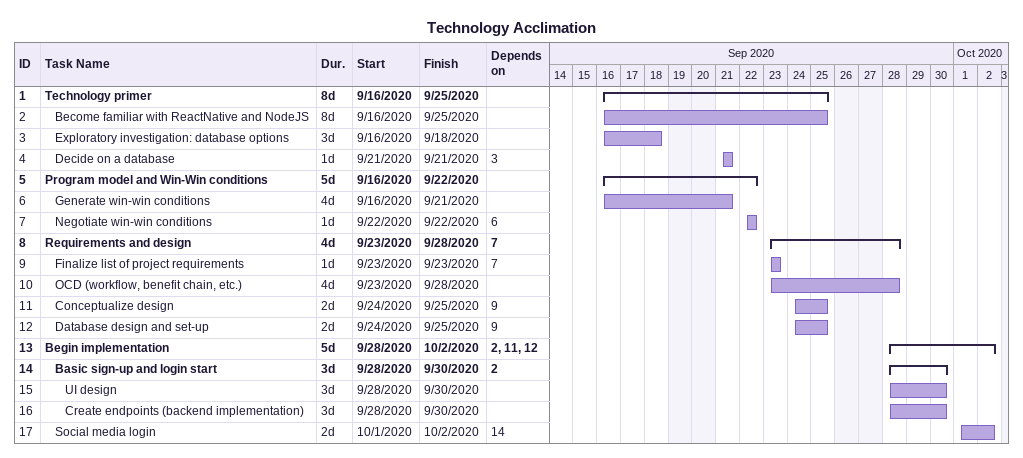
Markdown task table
Technology Acclimation

| ID | Level | Task | Duration | Start | Finish | Predecessors |
|---|---|---|---|---|---|---|
| 1 | 1 | **Technology primer** | 8d | 2020-09-16 | 2020-09-25 |  |
| 2 | 2 | Become familiar with ReactNative and NodeJS | 8d | 2020-09-16 | 2020-09-25 |  |
| 3 | 2 | Exploratory investigation: database options | 3d | 2020-09-16 | 2020-09-18 |  |
| 4 | 2 | Decide on a database | 1d | 2020-09-21 | 2020-09-21 | 3 |
| 5 | 1 | **Program model and Win-Win conditions** | 5d | 2020-09-16 | 2020-09-22 |  |
| 6 | 2 | Generate win-win conditions | 4d | 2020-09-16 | 2020-09-21 |  |
| 7 | 2 | Negotiate win-win conditions | 1d | 2020-09-22 | 2020-09-22 | 6 |
| 8 | 1 | **Requirements and design** | 4d | 2020-09-23 | 2020-09-28 | 7 |
| 9 | 2 | Finalize list of project requirements | 1d | 2020-09-23 | 2020-09-23 | 7 |
| 10 | 2 | OCD (workflow, benefit chain, etc.) | 4d | 2020-09-23 | 2020-09-28 |  |
| 11 | 2 | Conceptualize design | 2d | 2020-09-24 | 2020-09-25 | 9 |
| 12 | 2 | Database design and set-up | 2d | 2020-09-24 | 2020-09-25 | 9 |
| 13 | 1 | **Begin implementation** | 5d | 2020-09-28 | 2020-10-02 | 2, 11, 12 |
| 14 | 2 | **Basic sign-up and login start** | 3d | 2020-09-28 | 2020-09-30 | 2 |
| 15 | 3 | UI design | 3d | 2020-09-28 | 2020-09-30 |  |
| 16 | 3 | Create endpoints (backend implementation) | 3d | 2020-09-28 | 2020-09-30 |  |
| 17 | 2 | Social media login | 2d | 2020-10-01 | 2020-10-02 | 14 |
